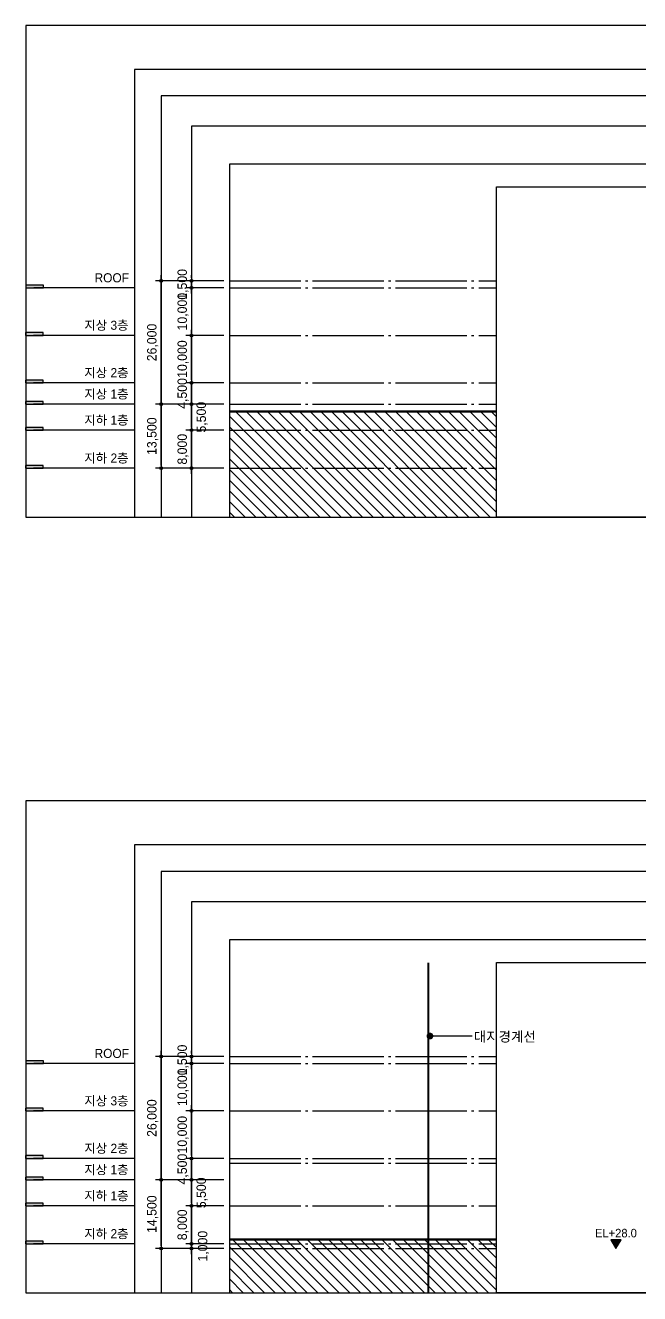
# Model space of a CAD drawing. Header units: millimetres. Extents: x -45195018 to -44730090, y -28699771 to -28380336.
# Drawn here: x -45195018 to -45065608, y -28681297 to -28413947 of the extents above; entities that cross this region are included whole.
import ezdxf
from ezdxf.enums import TextEntityAlignment as Align

# ---------------------------------------------------------------- set-up
doc = ezdxf.new("R2010")
doc.units = ezdxf.units.MM
for name, pattern in [('CEN', [35, 30, -2, 1, -2]), ('DIVIDEX2', [2.5, 1, -0.5, 0, -0.5, 0, -0.5]), ('HIDDEN', [10, 5, -5])]:
    doc.linetypes.add(name, pattern=pattern)
for name, color, linetype in [('$ZCDB_AUDIT_GENERATED_600D14', 7, 'Continuous'), ('$ZCDB_AUDIT_GENERATED_600D15', 7, 'Continuous'), ('4A.TEC CEN', 1, 'CEN'), ('4A.TEC LAND', 53, 'Continuous'), ('main-sec$0$㈜SE&C 해치 1', 250, 'Continuous'), ('㈜SE&C DIM', 7, 'Continuous'), ('㈜SE&C SITE', 1, 'DIVIDEX2'), ('㈜SE&C TEXT 1', 3, 'Continuous'), ('㈜SE&C 벽체 3', 4, 'Continuous'), ('㈜SE&C 심볼', 7, 'Continuous')]:
    doc.layers.add(name, color=color, linetype=linetype)
doc.layers.add('DEFPOINT', color=135, linetype='Continuous', plot=False)
doc.styles.add('돋움', font='')
doc.styles.add('울릉도L', font='')
doc.styles.get('돋움').set_extended_font_data('Dotum')
doc.styles.get('울릉도L').set_extended_font_data('Dotum')
doc.dimstyles.new('DIM_400(외부치수)', dxfattribs={"dimscale": 1200, "dimtxt": 3.3, "dimasz": 1, "dimexe": 2, "dimexo": 2, "dimgap": 1, "dimtad": 1, "dimdec": 0, "dimdsep": 46, "dimlunit": 6, "dimtxsty": '울릉도L', "dimblk1": 'DIMDOT', "dimblk2": 'DIMDOT', "dimsah": 1, "dimcen": 2.5, "dimdle": 1.5, "dimclrd": 8, "dimclre": 8, "dimclrt": 3, "dimadec": 0, "dimazin": 0, "dimtfac": 1, "dimtdec": 0, "dimtix": 1, "dimtmove": 2, "dimatfit": 3, "dimldrblk": 'DIMDOT', "dimfxl": 1, "dimtvp": 1, "dimtolj": 1, "dimtzin": 0, "dimarcsym": 0})
pattern_1 = [(315, (-37729919.7, -18555105.7), (1122.53202, 1122.53202), [])]

# ---------------------------------------------------------------- blocks, each defined once
blk = doc.blocks.new('DIMDOT')
at = {"color": 0}
blk.add_line((-2, 0), (2, 0), dxfattribs=at)
for radius in [0.5, 0.25]:
    blk.add_circle((0, 0), radius, dxfattribs=at)
blk = doc.blocks.new('*D11')
at = {"layer": 'Defpoints', "color": 0}
for p in [(-45166413, -28467796), (-45152013, -28467796), (-45152013, -28493796)]:
    blk.add_point(p, dxfattribs=at)
at = {"layer": '㈜SE&C DIM', "color": 8, "lineweight": -2, "ltscale": 10}
for p, q in [((-45153213, -28467796), (-45167613, -28467796)), ((-45166413, -28493196), (-45166413, -28468396)), ((-45153213, -28493796), (-45167613, -28493796))]:
    blk.add_line(p, q, dxfattribs=at)
at = {"layer": '㈜SE&C DIM', "color": 8, "lineweight": -2, "xscale": 600, "yscale": 600, "zscale": 600}
for p, rotation in [((-45166413, -28467796), 90), ((-45166413, -28493796), 270)]:
    blk.add_blockref('DIMDOT', p, dxfattribs=dict(at, rotation=rotation))
at = {"layer": '㈜SE&C DIM', "color": 3, "insert": (-45168195, -28480796), "char_height": 1980, "attachment_point": 5, "rotation": 90, "style": '돋움'}
blk.add_mtext('\\A1;26,000', dxfattribs=at)
blk = doc.blocks.new('*D12')
at = {"layer": 'Defpoints', "color": 0}
for p in [(-45160013, -28489296), (-45152013, -28489296), (-45152013, -28493796)]:
    blk.add_point(p, dxfattribs=at)
at = {"layer": '㈜SE&C DIM', "color": 8, "lineweight": -2, "ltscale": 10}
for p, q in [((-45160013, -28488696), (-45160013, -28488096)), ((-45153213, -28489296), (-45161213, -28489296)), ((-45160013, -28493796), (-45160013, -28489296)), ((-45153213, -28493796), (-45161213, -28493796)), ((-45160013, -28494396), (-45160013, -28494996))]:
    blk.add_line(p, q, dxfattribs=at)
at = {"layer": '㈜SE&C DIM', "color": 8, "lineweight": -2, "xscale": 600, "yscale": 600, "zscale": 600}
for p, rotation in [((-45160013, -28489296), 270), ((-45160013, -28493796), 90)]:
    blk.add_blockref('DIMDOT', p, dxfattribs=dict(at, rotation=rotation))
at = {"layer": '㈜SE&C DIM', "color": 3, "insert": (-45161795, -28491546), "char_height": 1980, "attachment_point": 5, "rotation": 90, "style": '돋움'}
blk.add_mtext('\\A1;4,500', dxfattribs=at)
blk = doc.blocks.new('*D13')
at = {"layer": 'Defpoints', "color": 0}
for p in [(-45152013, -28469296), (-45160013, -28479296), (-45152013, -28479296)]:
    blk.add_point(p, dxfattribs=at)
at = {"layer": '㈜SE&C DIM', "color": 8, "lineweight": -2, "ltscale": 10}
for p, q in [((-45153213, -28469296), (-45161213, -28469296)), ((-45160013, -28469896), (-45160013, -28478696)), ((-45153213, -28479296), (-45161213, -28479296))]:
    blk.add_line(p, q, dxfattribs=at)
at = {"layer": '㈜SE&C DIM', "color": 8, "lineweight": -2, "xscale": 600, "yscale": 600, "zscale": 600}
for p, rotation in [((-45160013, -28469296), 90), ((-45160013, -28479296), 270)]:
    blk.add_blockref('DIMDOT', p, dxfattribs=dict(at, rotation=rotation))
at = {"layer": '㈜SE&C DIM', "color": 3, "insert": (-45161795, -28474296), "char_height": 1980, "attachment_point": 5, "rotation": 90, "style": '돋움'}
blk.add_mtext('\\A1;10,000', dxfattribs=at)
blk = doc.blocks.new('*D15')
at = {"layer": 'Defpoints', "color": 0}
for p in [(-45160013, -28493796), (-45152013, -28493796), (-45152013, -28499296)]:
    blk.add_point(p, dxfattribs=at)
at = {"layer": '㈜SE&C DIM', "color": 8, "lineweight": -2, "ltscale": 10}
for p, q in [((-45153213, -28493796), (-45161213, -28493796)), ((-45160013, -28498696), (-45160013, -28494396)), ((-45153213, -28499296), (-45161213, -28499296))]:
    blk.add_line(p, q, dxfattribs=at)
at = {"layer": '㈜SE&C DIM', "color": 8, "lineweight": -2, "xscale": 600, "yscale": 600, "zscale": 600}
for p, rotation in [((-45160013, -28493796), 90), ((-45160013, -28499296), 270)]:
    blk.add_blockref('DIMDOT', p, dxfattribs=dict(at, rotation=rotation))
at = {"layer": '㈜SE&C DIM', "color": 3, "insert": (-45157788, -28496546), "char_height": 1980, "attachment_point": 5, "rotation": 90, "style": '돋움'}
blk.add_mtext('\\A1;5,500', dxfattribs=at)
blk = doc.blocks.new('*D16')
at = {"layer": 'Defpoints', "color": 0}
for p in [(-45166413, -28493796), (-45152013, -28493796), (-45152013, -28507296)]:
    blk.add_point(p, dxfattribs=at)
at = {"layer": '㈜SE&C DIM', "color": 8, "lineweight": -2, "ltscale": 10}
for p, q in [((-45153213, -28493796), (-45167613, -28493796)), ((-45166413, -28506696), (-45166413, -28494396)), ((-45153213, -28507296), (-45167613, -28507296))]:
    blk.add_line(p, q, dxfattribs=at)
at = {"layer": '㈜SE&C DIM', "color": 8, "lineweight": -2, "xscale": 600, "yscale": 600, "zscale": 600}
for p, rotation in [((-45166413, -28493796), 90), ((-45166413, -28507296), 270)]:
    blk.add_blockref('DIMDOT', p, dxfattribs=dict(at, rotation=rotation))
at = {"layer": '㈜SE&C DIM', "color": 3, "insert": (-45168195, -28500546), "char_height": 1980, "attachment_point": 5, "rotation": 90, "style": '돋움'}
blk.add_mtext('\\A1;13,500', dxfattribs=at)
blk = doc.blocks.new('*D17')
at = {"layer": 'Defpoints', "color": 0}
for p in [(-45160013, -28479296), (-45152013, -28479296), (-45152013, -28489296)]:
    blk.add_point(p, dxfattribs=at)
at = {"layer": '㈜SE&C DIM', "color": 8, "lineweight": -2, "ltscale": 10}
for p, q in [((-45153213, -28479296), (-45161213, -28479296)), ((-45160013, -28488696), (-45160013, -28479896)), ((-45153213, -28489296), (-45161213, -28489296))]:
    blk.add_line(p, q, dxfattribs=at)
at = {"layer": '㈜SE&C DIM', "color": 8, "lineweight": -2, "xscale": 600, "yscale": 600, "zscale": 600}
for p, rotation in [((-45160013, -28479296), 90), ((-45160013, -28489296), 270)]:
    blk.add_blockref('DIMDOT', p, dxfattribs=dict(at, rotation=rotation))
at = {"layer": '㈜SE&C DIM', "color": 3, "insert": (-45161795, -28484296), "char_height": 1980, "attachment_point": 5, "rotation": 90, "style": '돋움'}
blk.add_mtext('\\A1;10,000', dxfattribs=at)
blk = doc.blocks.new('*D10')
at = {"layer": 'Defpoints', "color": 0}
for p in [(-45160013, -28499296), (-45152013, -28499296), (-45152013, -28507296)]:
    blk.add_point(p, dxfattribs=at)
at = {"layer": '㈜SE&C DIM', "color": 8, "lineweight": -2, "ltscale": 10}
for p, q in [((-45153213, -28499296), (-45161213, -28499296)), ((-45160013, -28498696), (-45160013, -28498096)), ((-45160013, -28507296), (-45160013, -28499296)), ((-45153213, -28507296), (-45161213, -28507296)), ((-45160013, -28507896), (-45160013, -28508496))]:
    blk.add_line(p, q, dxfattribs=at)
at = {"layer": '㈜SE&C DIM', "color": 8, "lineweight": -2, "xscale": 600, "yscale": 600, "zscale": 600}
for p, rotation in [((-45160013, -28499296), 270), ((-45160013, -28507296), 90)]:
    blk.add_blockref('DIMDOT', p, dxfattribs=dict(at, rotation=rotation))
at = {"layer": '㈜SE&C DIM', "color": 3, "insert": (-45161795, -28503296), "char_height": 1980, "attachment_point": 5, "rotation": 90, "style": '돋움'}
blk.add_mtext('\\A1;8,000', dxfattribs=at)
blk = doc.blocks.new('zw$2EC8')
at = {"layer": 'DEFPOINT'}
for points in [[(407600, -53100), (17638, -53100), (17638, -156750), (407600, -156750)], [(40553, -156750), (407600, -156750), (407600, -62374), (40553, -62374)], [(46153, -156750), (407600, -156750), (407600, -67974), (46153, -67974)], [(52553, -156750), (407600, -156750), (407600, -74374), (52553, -74374)], [(60553, -156750), (407600, -156750), (407600, -82374), (60553, -82374)]]:
    blk.add_lwpolyline(points, close=True, dxfattribs=at)
blk = doc.blocks.new('*D42')
at = {"layer": 'Defpoints', "color": 0}
for p in [(-45160013, -28652796), (-45152013, -28652796), (-45152013, -28657296)]:
    blk.add_point(p, dxfattribs=at)
at = {"layer": '㈜SE&C DIM', "color": 8, "lineweight": -2, "ltscale": 10}
for p, q in [((-45160013, -28652196), (-45160013, -28651596)), ((-45153213, -28652796), (-45161213, -28652796)), ((-45160013, -28657296), (-45160013, -28652796)), ((-45153213, -28657296), (-45161213, -28657296)), ((-45160013, -28657896), (-45160013, -28658496))]:
    blk.add_line(p, q, dxfattribs=at)
at = {"layer": '㈜SE&C DIM', "color": 8, "lineweight": -2, "xscale": 600, "yscale": 600, "zscale": 600}
for p, rotation in [((-45160013, -28652796), 270), ((-45160013, -28657296), 90)]:
    blk.add_blockref('DIMDOT', p, dxfattribs=dict(at, rotation=rotation))
at = {"layer": '㈜SE&C DIM', "color": 3, "insert": (-45161795, -28655046), "char_height": 1980, "attachment_point": 5, "rotation": 90, "style": '돋움'}
blk.add_mtext('\\A1;4,500', dxfattribs=at)
blk = doc.blocks.new('*D43')
at = {"layer": 'Defpoints', "color": 0}
for p in [(-45152013, -28632796), (-45160013, -28642796), (-45152013, -28642796)]:
    blk.add_point(p, dxfattribs=at)
at = {"layer": '㈜SE&C DIM', "color": 8, "lineweight": -2, "ltscale": 10}
for p, q in [((-45153213, -28632796), (-45161213, -28632796)), ((-45160013, -28633396), (-45160013, -28642196)), ((-45153213, -28642796), (-45161213, -28642796))]:
    blk.add_line(p, q, dxfattribs=at)
at = {"layer": '㈜SE&C DIM', "color": 8, "lineweight": -2, "xscale": 600, "yscale": 600, "zscale": 600}
for p, rotation in [((-45160013, -28632796), 90), ((-45160013, -28642796), 270)]:
    blk.add_blockref('DIMDOT', p, dxfattribs=dict(at, rotation=rotation))
at = {"layer": '㈜SE&C DIM', "color": 3, "insert": (-45161795, -28637796), "char_height": 1980, "attachment_point": 5, "rotation": 90, "style": '돋움'}
blk.add_mtext('\\A1;10,000', dxfattribs=at)
blk = doc.blocks.new('*D45')
at = {"layer": 'Defpoints', "color": 0}
for p in [(-45160013, -28657296), (-45152013, -28657296), (-45152013, -28662796)]:
    blk.add_point(p, dxfattribs=at)
at = {"layer": '㈜SE&C DIM', "color": 8, "lineweight": -2, "ltscale": 10}
for p, q in [((-45153213, -28657296), (-45161213, -28657296)), ((-45160013, -28662196), (-45160013, -28657896)), ((-45153213, -28662796), (-45161213, -28662796))]:
    blk.add_line(p, q, dxfattribs=at)
at = {"layer": '㈜SE&C DIM', "color": 8, "lineweight": -2, "xscale": 600, "yscale": 600, "zscale": 600}
for p, rotation in [((-45160013, -28657296), 90), ((-45160013, -28662796), 270)]:
    blk.add_blockref('DIMDOT', p, dxfattribs=dict(at, rotation=rotation))
at = {"layer": '㈜SE&C DIM', "color": 3, "insert": (-45157788, -28660046), "char_height": 1980, "attachment_point": 5, "rotation": 90, "style": '돋움'}
blk.add_mtext('\\A1;5,500', dxfattribs=at)
blk = doc.blocks.new('*D46')
at = {"layer": 'Defpoints', "color": 0}
for p in [(-45166413, -28657296), (-45152013, -28657296), (-45152013, -28671796)]:
    blk.add_point(p, dxfattribs=at)
at = {"layer": '㈜SE&C DIM', "color": 8, "lineweight": -2, "ltscale": 10}
for p, q in [((-45153213, -28657296), (-45167613, -28657296)), ((-45166413, -28671196), (-45166413, -28657896)), ((-45153213, -28671796), (-45167613, -28671796))]:
    blk.add_line(p, q, dxfattribs=at)
at = {"layer": '㈜SE&C DIM', "color": 8, "lineweight": -2, "xscale": 600, "yscale": 600, "zscale": 600}
for p, rotation in [((-45166413, -28657296), 90), ((-45166413, -28671796), 270)]:
    blk.add_blockref('DIMDOT', p, dxfattribs=dict(at, rotation=rotation))
at = {"layer": '㈜SE&C DIM', "color": 3, "insert": (-45168195, -28664546), "char_height": 1980, "attachment_point": 5, "rotation": 90, "style": '돋움'}
blk.add_mtext('\\A1;14,500', dxfattribs=at)
blk = doc.blocks.new('*D47')
at = {"layer": 'Defpoints', "color": 0}
for p in [(-45160013, -28642796), (-45152013, -28642796), (-45152013, -28652796)]:
    blk.add_point(p, dxfattribs=at)
at = {"layer": '㈜SE&C DIM', "color": 8, "lineweight": -2, "ltscale": 10}
for p, q in [((-45153213, -28642796), (-45161213, -28642796)), ((-45160013, -28652196), (-45160013, -28643396)), ((-45153213, -28652796), (-45161213, -28652796))]:
    blk.add_line(p, q, dxfattribs=at)
at = {"layer": '㈜SE&C DIM', "color": 8, "lineweight": -2, "xscale": 600, "yscale": 600, "zscale": 600}
for p, rotation in [((-45160013, -28642796), 90), ((-45160013, -28652796), 270)]:
    blk.add_blockref('DIMDOT', p, dxfattribs=dict(at, rotation=rotation))
at = {"layer": '㈜SE&C DIM', "color": 3, "insert": (-45161795, -28647796), "char_height": 1980, "attachment_point": 5, "rotation": 90, "style": '돋움'}
blk.add_mtext('\\A1;10,000', dxfattribs=at)
blk = doc.blocks.new('*D49')
at = {"layer": 'Defpoints', "color": 0}
for p in [(-45160013, -28662796), (-45152013, -28662796), (-45152013, -28670796)]:
    blk.add_point(p, dxfattribs=at)
at = {"layer": '㈜SE&C DIM', "color": 8, "lineweight": -2, "ltscale": 10}
for p, q in [((-45160013, -28662196), (-45160013, -28661596)), ((-45153213, -28662796), (-45161213, -28662796)), ((-45160013, -28670796), (-45160013, -28662796)), ((-45153213, -28670796), (-45161213, -28670796)), ((-45160013, -28671396), (-45160013, -28671996))]:
    blk.add_line(p, q, dxfattribs=at)
at = {"layer": '㈜SE&C DIM', "color": 8, "lineweight": -2, "xscale": 600, "yscale": 600, "zscale": 600}
for p, rotation in [((-45160013, -28662796), 270), ((-45160013, -28670796), 90)]:
    blk.add_blockref('DIMDOT', p, dxfattribs=dict(at, rotation=rotation))
at = {"layer": '㈜SE&C DIM', "color": 3, "insert": (-45161795, -28666796), "char_height": 1980, "attachment_point": 5, "rotation": 90, "style": '돋움'}
blk.add_mtext('\\A1;8,000', dxfattribs=at)
blk = doc.blocks.new('*D50')
at = {"layer": 'Defpoints', "color": 0}
for p in [(-45160013, -28671796), (-45152013, -28670796), (-45152013, -28671796)]:
    blk.add_point(p, dxfattribs=at)
at = {"layer": '㈜SE&C DIM', "color": 8, "lineweight": -2, "ltscale": 10}
for p, q in [((-45160013, -28670196), (-45160013, -28669596)), ((-45153213, -28670796), (-45161213, -28670796)), ((-45153213, -28671796), (-45161213, -28671796)), ((-45160013, -28670796), (-45160013, -28671796)), ((-45160013, -28672396), (-45160013, -28672996))]:
    blk.add_line(p, q, dxfattribs=at)
at = {"layer": '㈜SE&C DIM', "color": 8, "lineweight": -2, "xscale": 600, "yscale": 600, "zscale": 600}
for p, rotation in [((-45160013, -28670796), 270), ((-45160013, -28671796), 90)]:
    blk.add_blockref('DIMDOT', p, dxfattribs=dict(at, rotation=rotation))
at = {"layer": '㈜SE&C DIM', "color": 3, "insert": (-45157496, -28671296), "char_height": 1980, "attachment_point": 5, "rotation": 90, "style": '돋움'}
blk.add_mtext('\\A1;1,000', dxfattribs=at)
blk = doc.blocks.new('*D52')
at = {"layer": 'Defpoints', "color": 0}
for p in [(-45160013, -28469296), (-45152013, -28467796), (-45152013, -28469296)]:
    blk.add_point(p, dxfattribs=at)
at = {"layer": '㈜SE&C DIM', "color": 8, "lineweight": -2, "ltscale": 10}
for p, q in [((-45160013, -28467196), (-45160013, -28466596)), ((-45153213, -28467796), (-45161213, -28467796)), ((-45153213, -28469296), (-45161213, -28469296)), ((-45160013, -28467796), (-45160013, -28469296)), ((-45160013, -28469896), (-45160013, -28470496))]:
    blk.add_line(p, q, dxfattribs=at)
at = {"layer": '㈜SE&C DIM', "color": 8, "lineweight": -2, "xscale": 600, "yscale": 600, "zscale": 600}
for p, rotation in [((-45160013, -28467796), 270), ((-45160013, -28469296), 90)]:
    blk.add_blockref('DIMDOT', p, dxfattribs=dict(at, rotation=rotation))
at = {"layer": '㈜SE&C DIM', "color": 3, "insert": (-45161795, -28468546), "char_height": 1980, "attachment_point": 5, "rotation": 90, "style": '돋움'}
blk.add_mtext('\\A1;1,500', dxfattribs=at)
blk = doc.blocks.new('*D53')
at = {"layer": 'Defpoints', "color": 0}
for p in [(-45160013, -28632796), (-45152013, -28631296), (-45152013, -28632796)]:
    blk.add_point(p, dxfattribs=at)
at = {"layer": '㈜SE&C DIM', "color": 8, "lineweight": -2, "ltscale": 10}
for p, q in [((-45160013, -28630696), (-45160013, -28630096)), ((-45153213, -28631296), (-45161213, -28631296)), ((-45153213, -28632796), (-45161213, -28632796)), ((-45160013, -28631296), (-45160013, -28632796)), ((-45160013, -28633396), (-45160013, -28633996))]:
    blk.add_line(p, q, dxfattribs=at)
at = {"layer": '㈜SE&C DIM', "color": 8, "lineweight": -2, "xscale": 600, "yscale": 600, "zscale": 600}
for p, rotation in [((-45160013, -28631296), 270), ((-45160013, -28632796), 90)]:
    blk.add_blockref('DIMDOT', p, dxfattribs=dict(at, rotation=rotation))
at = {"layer": '㈜SE&C DIM', "color": 3, "insert": (-45161795, -28632046), "char_height": 1980, "attachment_point": 5, "rotation": 90, "style": '돋움'}
blk.add_mtext('\\A1;1,500', dxfattribs=at)
blk = doc.blocks.new('*D54')
at = {"layer": 'Defpoints', "color": 0}
for p in [(-45166413, -28631296), (-45152013, -28631296), (-45152013, -28657296)]:
    blk.add_point(p, dxfattribs=at)
at = {"layer": '㈜SE&C DIM', "color": 8, "lineweight": -2, "ltscale": 10}
for p, q in [((-45153213, -28631296), (-45167613, -28631296)), ((-45166413, -28656696), (-45166413, -28631896)), ((-45153213, -28657296), (-45167613, -28657296))]:
    blk.add_line(p, q, dxfattribs=at)
at = {"layer": '㈜SE&C DIM', "color": 8, "lineweight": -2, "xscale": 600, "yscale": 600, "zscale": 600}
for p, rotation in [((-45166413, -28631296), 90), ((-45166413, -28657296), 270)]:
    blk.add_blockref('DIMDOT', p, dxfattribs=dict(at, rotation=rotation))
at = {"layer": '㈜SE&C DIM', "color": 3, "insert": (-45168195, -28644296), "char_height": 1980, "attachment_point": 5, "rotation": 90, "style": '돋움'}
blk.add_mtext('\\A1;26,000', dxfattribs=at)

msp = doc.modelspace()

# ---------------------------------------------------------------- hatches: boundary and pattern name
at = {"layer": 'main-sec$0$㈜SE&C 해치 1'}
h = msp.add_hatch(dxfattribs=at)
h.set_pattern_fill('ANSI31', color=251, scale=500, angle=270, style=0)
h.set_pattern_definition(pattern_1)
h.paths.add_polyline_path([(-45152013.21, -28495495.96), (-45095765.26, -28495495.96), (-45095765.26, -28517597.41), (-45152013.21, -28517597.41)])
h = msp.add_hatch(dxfattribs=at)
h.set_pattern_fill('ANSI31', color=251, scale=500, angle=270, style=0)
h.set_pattern_definition(pattern_1)
h.paths.add_polyline_path([(-45095765.26, -28669995.96), (-45152013.21, -28669995.96), (-45152013.21, -28681097.41), (-45095765.26, -28681097.41)])
at = {"layer": '㈜SE&C 심볼'}
h = msp.add_hatch(color=166, dxfattribs=at)
h.dxf.hatch_style = 1
h.paths.add_polyline_path([(-45194928.27, -28468712), (-45194928.27, -28469295.96), (-45191183.95, -28469295.96), (-45191183.95, -28468712)])
h = msp.add_hatch(color=166, dxfattribs=at)
h.dxf.hatch_style = 1
h.paths.add_polyline_path([(-45195017.7, -28478712), (-45195017.7, -28479295.96), (-45191273.38, -28479295.96), (-45191273.38, -28478712)])
h = msp.add_hatch(color=166, dxfattribs=at)
h.dxf.hatch_style = 1
h.paths.add_polyline_path([(-45195017.7, -28488712), (-45195017.7, -28489295.96), (-45191273.38, -28489295.96), (-45191273.38, -28488712)])
h = msp.add_hatch(color=166, dxfattribs=at)
h.dxf.hatch_style = 1
h.paths.add_polyline_path([(-45195017.7, -28493212), (-45195017.7, -28493795.96), (-45191273.38, -28493795.96), (-45191273.38, -28493212)])
h = msp.add_hatch(color=166, dxfattribs=at)
h.dxf.hatch_style = 1
h.paths.add_polyline_path([(-45195017.7, -28498712), (-45195017.7, -28499295.96), (-45191273.38, -28499295.96), (-45191273.38, -28498712)])
h = msp.add_hatch(color=166, dxfattribs=at)
h.dxf.hatch_style = 1
h.paths.add_polyline_path([(-45195017.7, -28506712), (-45195017.7, -28507295.96), (-45191273.38, -28507295.96), (-45191273.38, -28506712)])
h = msp.add_hatch(color=166, dxfattribs=at)
h.dxf.hatch_style = 1
h.paths.add_polyline_path([(-45194928.27, -28632211.99), (-45194928.27, -28632795.96), (-45191183.95, -28632795.96), (-45191183.95, -28632211.99)])
h = msp.add_hatch(color=166, dxfattribs=at)
h.dxf.hatch_style = 1
h.paths.add_polyline_path([(-45195017.7, -28642211.99), (-45195017.7, -28642795.96), (-45191273.38, -28642795.96), (-45191273.38, -28642211.99)])
h = msp.add_hatch(color=166, dxfattribs=at)
h.dxf.hatch_style = 1
h.paths.add_polyline_path([(-45195017.7, -28652211.99), (-45195017.7, -28652795.96), (-45191273.38, -28652795.96), (-45191273.38, -28652211.99)])
h = msp.add_hatch(color=166, dxfattribs=at)
h.dxf.hatch_style = 1
h.paths.add_polyline_path([(-45195017.7, -28656711.99), (-45195017.7, -28657295.96), (-45191273.38, -28657295.96), (-45191273.38, -28656711.99)])
h = msp.add_hatch(color=166, dxfattribs=at)
h.dxf.hatch_style = 1
h.paths.add_polyline_path([(-45195017.7, -28662211.99), (-45195017.7, -28662795.96), (-45191273.38, -28662795.96), (-45191273.38, -28662211.99)])
h = msp.add_hatch(color=166, dxfattribs=at)
h.dxf.hatch_style = 1
h.paths.add_polyline_path([(-45195017.7, -28670211.99), (-45195017.7, -28670795.96), (-45191273.38, -28670795.96), (-45191273.38, -28670211.99)])
msp.add_hatch(color=256, dxfattribs=at).paths.add_polyline_path([(-45070603.88, -28671795.96), (-45069528.28, -28669932.96), (-45071679.48, -28669932.96)])

# ---------------------------------------------------------------- linework, layer by layer
at = {"layer": '$ZCDB_AUDIT_GENERATED_600D15', "color": 1, "const_width": 711.62}
msp.add_lwpolyline([(-45109778.13, -28626643.7, -1), (-45109778.13, -28627355.32, -1)], format="xyb", close=True, dxfattribs=at)
at = {"layer": '$ZCDB_AUDIT_GENERATED_600D15', "color": 1}
msp.add_lwpolyline([(-45100920.87, -28626999.51), (-45109778.13, -28626999.51)], dxfattribs=at)
at = {"layer": '4A.TEC CEN', "color": 8, "ltscale": 500}
for p, q in [((-45152013.21, -28467795.96), (-45095765.26, -28467795.96)), ((-45152013.21, -28469295.96), (-45095765.26, -28469295.96)), ((-45152013.21, -28479295.96), (-45095765.26, -28479295.96)), ((-45152013.21, -28489295.96), (-45095765.26, -28489295.96)), ((-45152013.21, -28493795.96), (-45095765.26, -28493795.96)), ((-45152013.21, -28499295.96), (-45095765.26, -28499295.96)), ((-45152013.21, -28507295.96), (-45095765.26, -28507295.96)), ((-45152013.21, -28631295.96), (-45095765.26, -28631295.96)), ((-45152013.21, -28632795.96), (-45095765.26, -28632795.96)), ((-45152013.21, -28642795.96), (-45095765.26, -28642795.96)), ((-45152013.21, -28652795.96), (-45095765.26, -28652795.96)), ((-45152013.21, -28653795.96), (-45095765.26, -28653795.96)), ((-45152013.21, -28662795.96), (-45095765.26, -28662795.96)), ((-45152013.21, -28670795.96), (-45095765.26, -28670795.96)), ((-45152013.21, -28671795.96), (-45095765.26, -28671795.96))]:
    msp.add_line(p, q, dxfattribs=at)
at = {"layer": '4A.TEC LAND', "linetype": 'Continuous'}
for points in [[(-45095765.26, -28495295.96), (-45152013.21, -28495295.96)], [(-45095765.26, -28495395.96), (-45152013.21, -28495395.96)], [(-45095765.26, -28495495.96), (-45152013.21, -28495495.96)], [(-45095765.26, -28669795.96), (-45152013.21, -28669795.96)], [(-45095765.26, -28669895.96), (-45152013.21, -28669895.96)], [(-45095765.26, -28669995.96), (-45152013.21, -28669995.96)]]:
    msp.add_lwpolyline(points, dxfattribs=at)
at = {"layer": 'DEFPOINT'}
for points in [[(-45095765.26, -28448013.25), (-44864400.38, -28448013.25), (-44864400.38, -28517597.41), (-45095765.26, -28517597.41)], [(-45095765.26, -28611513.25), (-44864400.38, -28611513.25), (-44864400.38, -28681097.41), (-45095765.26, -28681097.41)]]:
    msp.add_lwpolyline(points, close=True, dxfattribs=at)
at = {"layer": '㈜SE&C SITE', "color": 10, "linetype": 'HIDDEN', "ltscale": 200, "const_width": 400}
msp.add_lwpolyline([(-45110142.43, -28681097.41), (-45110142.43, -28611513.25)], dxfattribs=at)
at = {"layer": '㈜SE&C 벽체 3', "color": 252}
msp.add_lwpolyline([(-45070603.88, -28671795.96), (-45069528.28, -28669932.96), (-45071679.48, -28669932.96), (-45070603.88, -28671795.96)], close=True, dxfattribs=at)
at = {"layer": '㈜SE&C 심볼', "color": 166}
for p, q in [((-45172013.21, -28469295.96), (-45193246.93, -28469295.96)), ((-45172102.64, -28479295.96, 319461.22), (-45193336.37, -28479295.96, 319461.22)), ((-45172102.64, -28489295.96, 319461.22), (-45193336.37, -28489295.96, 319461.22)), ((-45172102.64, -28493795.96, 319461.22), (-45193336.37, -28493795.96, 319461.22)), ((-45172102.64, -28499295.96, 319461.22), (-45193336.37, -28499295.96, 319461.22)), ((-45172102.64, -28507295.96, 319461.22), (-45193336.37, -28507295.96, 319461.22)), ((-45172013.21, -28632795.96), (-45193246.93, -28632795.96)), ((-45172102.64, -28642795.96, 319461.22), (-45193336.37, -28642795.96, 319461.22)), ((-45172102.64, -28652795.96, 319461.22), (-45193336.37, -28652795.96, 319461.22)), ((-45172102.64, -28657295.96, 319461.22), (-45193336.37, -28657295.96, 319461.22)), ((-45172102.64, -28662795.96, 319461.22), (-45193336.37, -28662795.96, 319461.22)), ((-45172102.64, -28670795.96, 319461.22), (-45193336.37, -28670795.96, 319461.22))]:
    msp.add_line(p, q, dxfattribs=at)
for points in [[(-45191183.95, -28469295.96), (-45191183.95, -28468712), (-45194928.27, -28468712), (-45194928.27, -28469295.96)], [(-45191183.95, -28632795.96), (-45191183.95, -28632211.99), (-45194928.27, -28632211.99), (-45194928.27, -28632795.96)]]:
    msp.add_lwpolyline(points, close=True, dxfattribs=at)
at = {"layer": '㈜SE&C 심볼', "color": 166, "elevation": 319461.22}
for points in [[(-45191273.38, -28479295.96), (-45191273.38, -28478712), (-45195017.7, -28478712), (-45195017.7, -28479295.96)], [(-45191273.38, -28489295.96), (-45191273.38, -28488712), (-45195017.7, -28488712), (-45195017.7, -28489295.96)], [(-45191273.38, -28493795.96), (-45191273.38, -28493212), (-45195017.7, -28493212), (-45195017.7, -28493795.96)], [(-45191273.38, -28499295.96), (-45191273.38, -28498712), (-45195017.7, -28498712), (-45195017.7, -28499295.96)], [(-45191273.38, -28507295.96), (-45191273.38, -28506712), (-45195017.7, -28506712), (-45195017.7, -28507295.96)], [(-45191273.38, -28642795.96), (-45191273.38, -28642211.99), (-45195017.7, -28642211.99), (-45195017.7, -28642795.96)], [(-45191273.38, -28652795.96), (-45191273.38, -28652211.99), (-45195017.7, -28652211.99), (-45195017.7, -28652795.96)], [(-45191273.38, -28657295.96), (-45191273.38, -28656711.99), (-45195017.7, -28656711.99), (-45195017.7, -28657295.96)], [(-45191273.38, -28662795.96), (-45191273.38, -28662211.99), (-45195017.7, -28662211.99), (-45195017.7, -28662795.96)], [(-45191273.38, -28670795.96), (-45191273.38, -28670211.99), (-45195017.7, -28670211.99), (-45195017.7, -28670795.96)]]:
    msp.add_lwpolyline(points, close=True, dxfattribs=at)

# ---------------------------------------------------------------- block references
at = {"layer": '㈜SE&C DIM'}
for p in [(-45212565.9, -28360847.41), (-45212565.9, -28524347.41)]:
    msp.add_blockref('zw$2EC8', p, dxfattribs=at)

# ---------------------------------------------------------------- texts
at = {"layer": '$ZCDB_AUDIT_GENERATED_600D14', "style": '돋움'}
msp.add_text('대지경계선', height=2083.333, dxfattribs=at).set_placement((-45100554.55, -28627134.86), align=Align.MIDDLE_LEFT)
at = {"layer": '㈜SE&C TEXT 1', "style": '돋움'}
for s, p in [('ROOF', (-45173188.8, -28468120.37)), ('지상 3층', (-45173278.23, -28478120.37, 319461.22)), ('지상 2층', (-45173278.23, -28488120.37, 319461.22)), ('지상 1층', (-45173278.23, -28492620.37, 319461.22)), ('지하 1층', (-45173278.23, -28498120.37, 319461.22)), ('지하 2층', (-45173278.23, -28506120.37, 319461.22)), ('ROOF', (-45173188.8, -28631620.37)), ('지상 3층', (-45173278.23, -28641620.37, 319461.22)), ('지상 2층', (-45173278.23, -28651620.37, 319461.22)), ('지상 1층', (-45173278.23, -28656120.37, 319461.22)), ('지하 1층', (-45173278.23, -28661620.37, 319461.22)), ('지하 2층', (-45173278.23, -28669620.37, 319461.22))]:
    msp.add_text(s, height=1920, dxfattribs=at).set_placement(p, align=Align.RIGHT)
msp.add_text('EL+28.0', height=1799.234, dxfattribs=at).set_placement((-45070603.88, -28669439.79), align=Align.CENTER)

# ---------------------------------------------------------------- dimensions: what is measured, and where the dimension line sits
at = {"layer": '㈜SE&C DIM', "ltscale": 10}
for base, p1, p2, angle, picture, middle in [((-45166413.21, -28467795.96), (-45152013.21, -28493795.96, 96148.52), (-45152013.21, -28467795.96), 270, '*D11', (-45168195.3, -28480795.96)), ((-45160013.21, -28469295.96), (-45152013.21, -28467795.96), (-45152013.21, -28469295.96), 90, '*D52', (-45161795.3, -28468545.96)), ((-45160013.21, -28479295.96), (-45152013.21, -28469295.96), (-45152013.21, -28479295.96), 90, '*D13', (-45161795.3, -28474295.96)), ((-45160013.21, -28479295.96), (-45152013.21, -28489295.96), (-45152013.21, -28479295.96), 270, '*D17', (-45161795.3, -28484295.96)), ((-45160013.21, -28489295.96), (-45152013.21, -28493795.96), (-45152013.21, -28489295.96), 270, '*D12', (-45161795.3, -28491545.96)), ((-45166413.21, -28493795.96), (-45152013.21, -28507295.96, 14792.08), (-45152013.21, -28493795.96, 4930.69), 270, '*D16', (-45168195.3, -28500545.96)), ((-45160013.21, -28499295.96), (-45152013.21, -28507295.96), (-45152013.21, -28499295.96), 270, '*D10', (-45161795.3, -28503295.96)), ((-45166413.21, -28631295.96), (-45152013.21, -28657295.96, 96148.52), (-45152013.21, -28631295.96), 270, '*D54', (-45168195.3, -28644295.96)), ((-45160013.21, -28632795.96), (-45152013.21, -28631295.96), (-45152013.21, -28632795.96), 90, '*D53', (-45161795.3, -28632045.96)), ((-45160013.21, -28642795.96), (-45152013.21, -28632795.96), (-45152013.21, -28642795.96), 90, '*D43', (-45161795.3, -28637795.96)), ((-45160013.21, -28642795.96), (-45152013.21, -28652795.96), (-45152013.21, -28642795.96), 270, '*D47', (-45161795.3, -28647795.96)), ((-45160013.21, -28652795.96), (-45152013.21, -28657295.96), (-45152013.21, -28652795.96), 270, '*D42', (-45161795.3, -28655045.96)), ((-45166413.21, -28657295.96), (-45152013.21, -28671795.96), (-45152013.21, -28657295.96, 4930.69), 270, '*D46', (-45168195.3, -28664545.96)), ((-45160013.21, -28662795.96), (-45152013.21, -28670795.96), (-45152013.21, -28662795.96), 270, '*D49', (-45161795.3, -28666795.96))]:
    dim = msp.add_linear_dim(base=base, p1=p1, p2=p2, angle=angle, dimstyle='DIM_400(외부치수)', override={"dimscale": 120, "dimtxt": 16.5, "dimasz": 5, "dimexe": 10, "dimexo": 10, "dimgap": 5, "dimtxsty": '돋움', "dimblk1": 'DIMDOT', "dimblk2": 'DIMDOT', "dimdle": 7.5}, dxfattribs=at)
    dim.commit()
    dim.dimension.update_dxf_attribs({"geometry": picture, "text_midpoint": middle})
for base, p1, p2, angle, picture, middle in [((-45160013.21, -28493795.96), (-45152013.21, -28499295.96), (-45152013.21, -28493795.96), 270, '*D15', (-45157788.32, -28496545.96)), ((-45160013.21, -28657295.96), (-45152013.21, -28662795.96), (-45152013.21, -28657295.96), 270, '*D45', (-45157788.32, -28660045.96)), ((-45160013.21, -28671795.96), (-45152013.21, -28670795.96), (-45152013.21, -28671795.96), 90, '*D50', (-45157495.54, -28671295.96))]:
    dim = msp.add_linear_dim(base=base, p1=p1, p2=p2, angle=angle, dimstyle='DIM_400(외부치수)', override={"dimscale": 120, "dimtxt": 16.5, "dimasz": 5, "dimexe": 10, "dimexo": 10, "dimgap": 5, "dimtxsty": '돋움', "dimblk1": 'DIMDOT', "dimblk2": 'DIMDOT', "dimdle": 7.5}, dxfattribs=at)
    dim.commit()
    dim.dimension.update_dxf_attribs({"geometry": picture, "text_midpoint": middle, "dimtype": 160})

doc.saveas('drawing.dxf')
